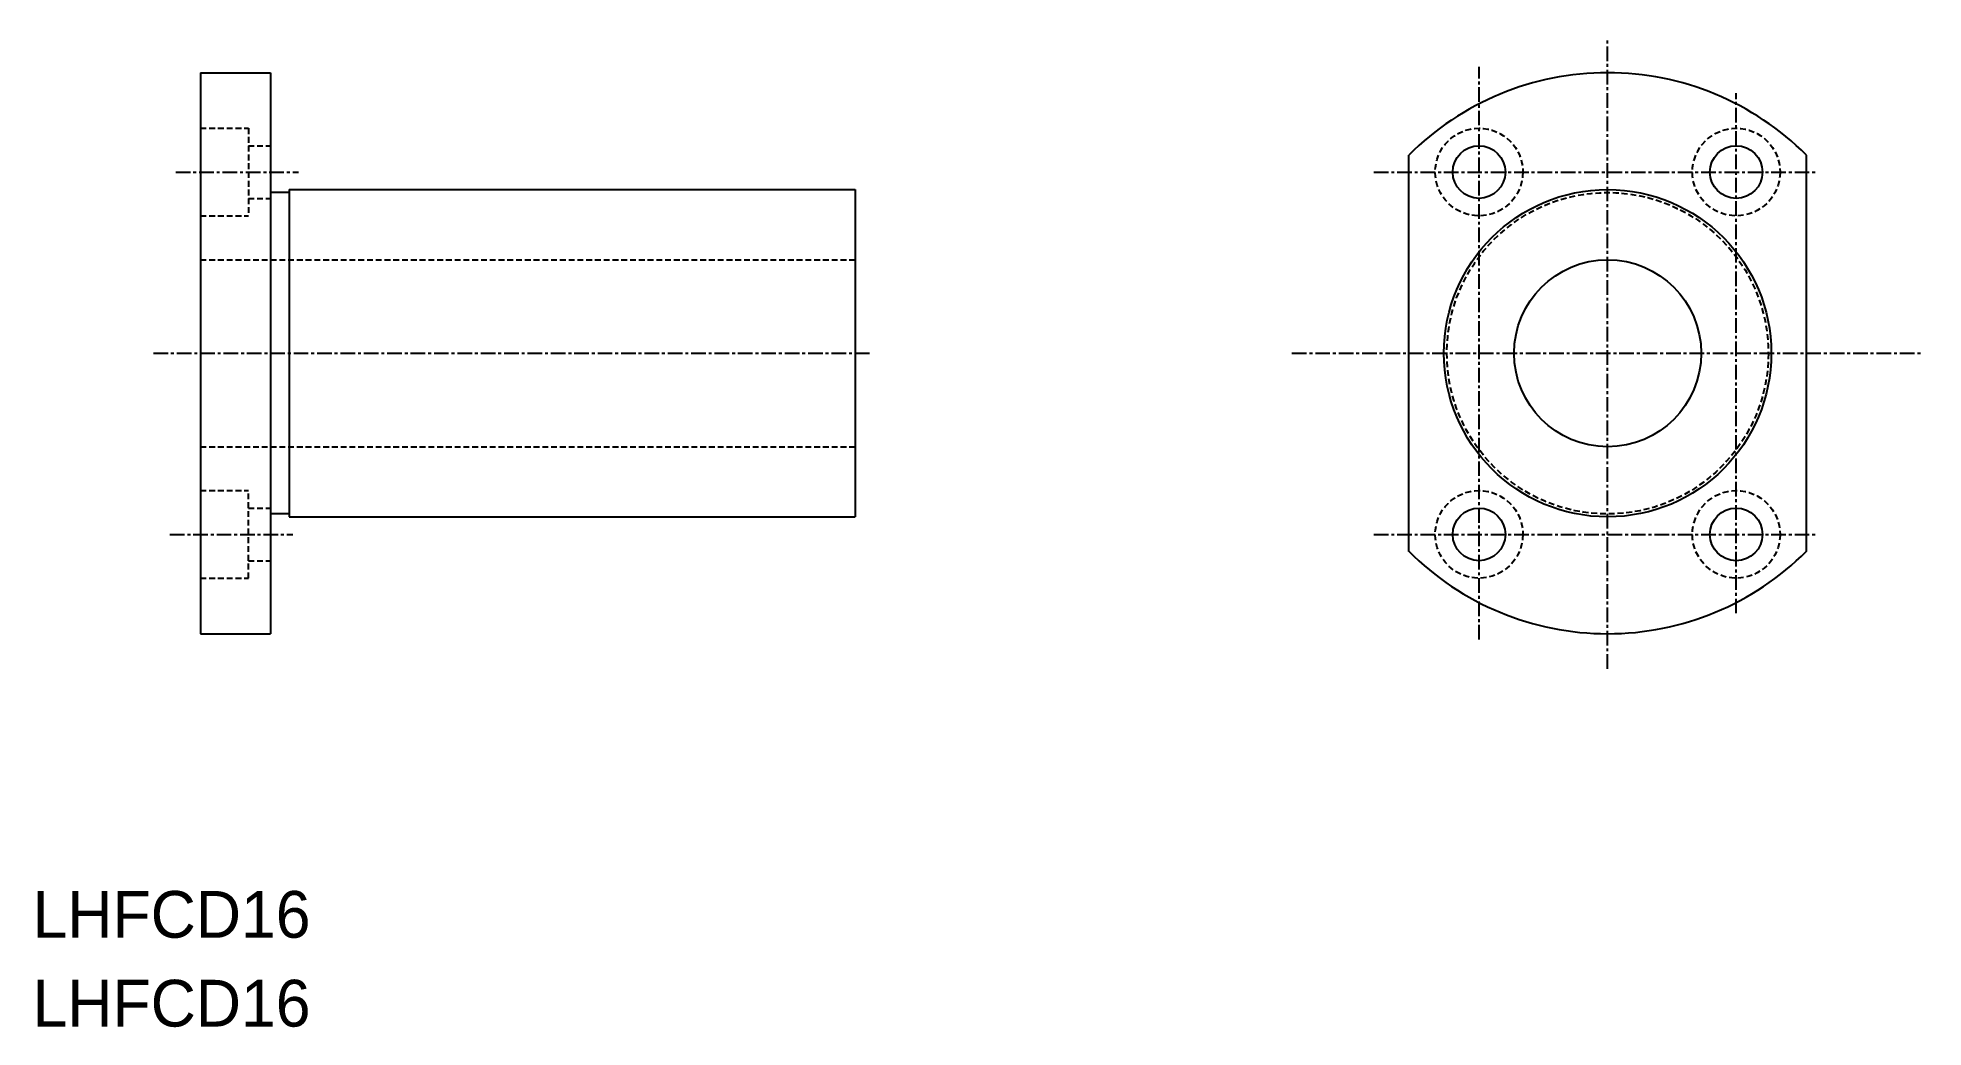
# Model space of a CAD drawing. Extents: x 323 to 485, y 133 to 217.
import ezdxf

# ---------------------------------------------------------------- set-up
doc = ezdxf.new("R2010")
doc.units = 0
doc.linetypes.add('CENTER', pattern=[2, 1.25, -0.25, 0.25, -0.25])
doc.linetypes.add('DASHED', pattern=[0.75, 0.5, -0.25])
doc.layers.get('0').update_dxf_attribs({"linetype": 'CONTINUOUS'})
doc.layers.add('CENTER', color=1, linetype='CENTER')

msp = doc.modelspace()

# ---------------------------------------------------------------- linework, layer by layer
at = {"color": 7, "linetype": 'CONTINUOUS'}
for p, q in [((337.33, 214.23), (337.33, 166.23)), ((337.33, 214.23), (343.33, 214.23)), ((343.33, 214.23), (343.33, 166.23)), ((440.7, 173.28), (440.7, 207.17)), ((474.7, 173.28), (474.7, 207.17)), ((344.93, 203.98), (343.33, 203.98)), ((344.93, 204.23), (344.93, 176.23)), ((344.93, 204.23), (393.33, 204.23)), ((393.33, 204.23), (393.33, 176.23)), ((344.93, 176.48), (343.33, 176.48)), ((344.93, 176.23), (393.33, 176.23)), ((337.33, 166.23), (343.33, 166.23))]:
    msp.add_line(p, q, dxfattribs=at)
at = {"color": 3, "linetype": 'DASHED'}
for p, q in [((337.33, 209.48), (341.43, 209.48)), ((341.43, 209.48), (341.43, 201.98)), ((341.43, 207.98), (343.33, 207.98)), ((341.43, 203.48), (343.33, 203.48)), ((337.33, 201.98), (341.43, 201.98)), ((337.33, 198.23), (393.33, 198.23)), ((337.33, 182.23), (393.33, 182.23)), ((337.33, 178.48), (341.43, 178.48)), ((341.43, 170.98), (341.43, 178.48)), ((341.43, 176.98), (343.33, 176.98)), ((337.33, 170.98), (341.43, 170.98)), ((341.43, 172.48), (343.33, 172.48))]:
    msp.add_line(p, q, dxfattribs=at)
for centre, radius in [((446.7, 205.73), 3.75), ((468.7, 205.73), 3.75), ((457.7, 190.23), 13.75), ((446.7, 174.73), 3.75), ((468.7, 174.73), 3.75)]:
    msp.add_circle(centre, radius, dxfattribs=at)
at = {"color": 7, "linetype": 'CONTINUOUS'}
for centre, radius in [((446.7, 205.73), 2.25), ((468.7, 205.73), 2.25), ((457.7, 190.23), 14), ((457.7, 190.23), 8), ((468.7, 174.73), 2.25)]:
    msp.add_circle(centre, radius, dxfattribs=at)
msp.add_circle((446.7, 174.73), 2.25)
for start, end in [(44.9005, 135.0995), (224.9005, 315.0995)]:
    msp.add_arc((457.7, 190.23), 24, start, end, dxfattribs=at)
at = {"layer": 'CENTER', "color": 1, "linetype": 'CENTER'}
for p, q in [((457.7, 163.23), (457.7, 217.23)), ((446.7, 165.73), (446.7, 214.73)), ((468.7, 167.98), (468.7, 212.48)), ((335.22, 205.73), (345.72, 205.73)), ((437.7, 205.73), (475.45, 205.73)), ((333.31, 190.23), (394.72, 190.23)), ((430.7, 190.23), (484.7, 190.23)), ((334.72, 174.73), (345.22, 174.73)), ((437.7, 174.73), (475.45, 174.73))]:
    msp.add_line(p, q, dxfattribs=at)

# ---------------------------------------------------------------- texts
at = {"color": 7, "linetype": 'CONTINUOUS'}
for p in [(322.97, 140.22), (322.97, 132.62)]:
    msp.add_text('LHFCD16', height=4, dxfattribs=at).set_placement(p)

doc.saveas('drawing.dxf')
